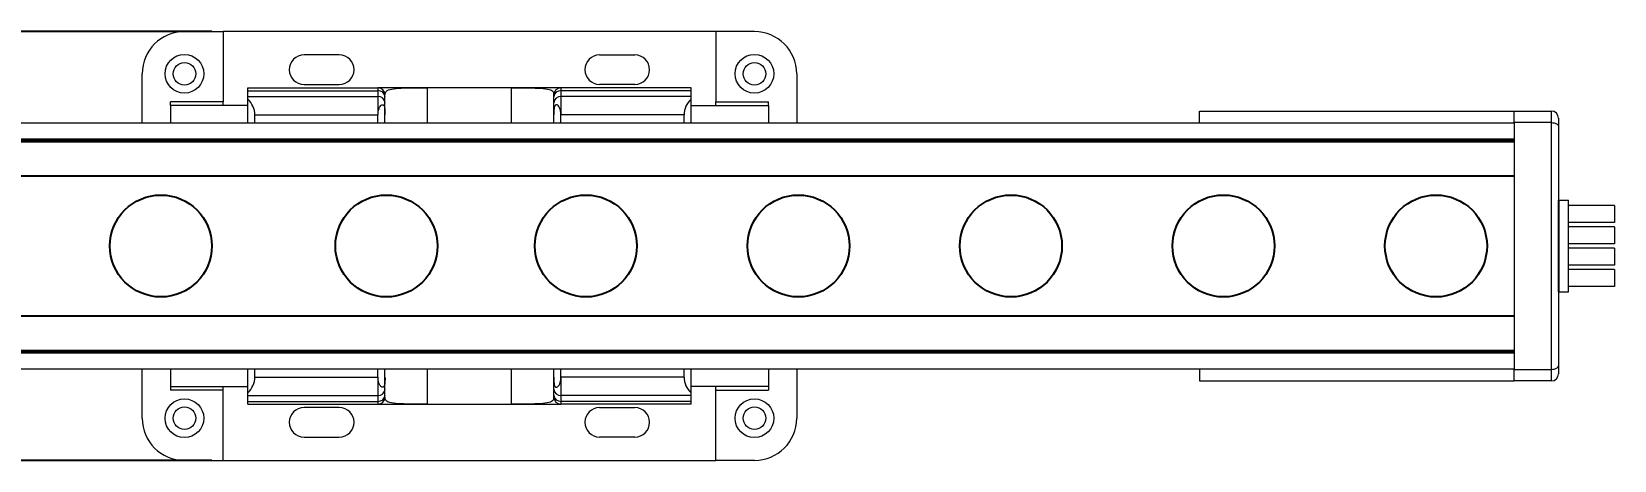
# Model space of a CAD drawing. Header units: inches. Extents: x -5.4 to 23.6, y 0 to 11.
# Drawn here: x 3.7 to 12.47, y 0 to 2.38 of the extents above; entities that cross this region are included whole.
import ezdxf

# ---------------------------------------------------------------- set-up
doc = ezdxf.new("R2010")
doc.units = ezdxf.units.IN
doc.header["$MEASUREMENT"] = 0
doc.layers.add('DIMENSIONS', color=253, linetype='Continuous')
doc.styles.get("Standard").update_dxf_attribs({"font": 'arial.ttf'})
doc.dimstyles.new('Big 1IN', dxfattribs={"dimtxt": 1, "dimasz": 1, "dimexe": 0.18, "dimexo": 0.0625, "dimgap": 0.09, "dimtad": 0, "dimtih": 1, "dimtoh": 1, "dimdec": 3, "dimzin": 0, "dimdsep": 46, "dimlunit": 3, "dimtxsty": 'Standard', "dimcen": 0.5, "dimadec": 0, "dimazin": 0, "dimtfac": 1, "dimtdec": 3, "dimtofl": 0, "dimtmove": 0, "dimatfit": 3, "dimfxl": 1, "dimtolj": 1, "dimtzin": 0, "dimarcsym": 0})

# ---------------------------------------------------------------- blocks, each defined once
blk = doc.blocks.new('*D9')
at = {"layer": 'Defpoints', "color": 0, "transparency": 16777216}
for p in [(4.7646, 2.378), (-0.9318, 0), (4.7646, 0)]:
    blk.add_point(p, dxfattribs=at)
at = {"layer": 'DIMENSIONS', "color": 0, "lineweight": -2, "transparency": 16777216}
for p, q in [((4.7021, 2.378), (-1.1118, 2.378)), ((-0.9318, 1.378), (-0.9318, 1)), ((4.7021, 0), (-1.1118, 0))]:
    blk.add_line(p, q, dxfattribs=at)
at = {"layer": 'DIMENSIONS', "color": 0, "transparency": 16777216}
for points in [[(-1.0984, 1.378), (-0.7651, 1.378), (-0.9318, 2.378)], [(-1.0984, 1), (-0.7651, 1), (-0.9318, 0)]]:
    blk.add_solid(points, dxfattribs=at)
at = {"layer": 'DIMENSIONS', "color": 0, "transparency": 16777216, "insert": (-3.3466, 1.1778), "char_height": 1, "attachment_point": 5}
blk.add_mtext('\\A1;2.378"', dxfattribs=at)

msp = doc.modelspace()

# ---------------------------------------------------------------- linework, layer by layer
at = {"color": 7, "linetype": 'Continuous', "lineweight": 15}
for p, q in [((4.5502, 2.378), (4.7646, 2.378)), ((4.7646, 2.378), (4.7646, 1.9882)), ((7.4935, 2.378), (4.7646, 2.378)), ((7.4935, 2.378), (7.4935, 1.9882)), ((7.7079, 2.378), (7.4935, 2.378)), ((5.4078, 2.2486), (5.2129, 2.2486)), ((6.8502, 2.2486), (7.0452, 2.2486)), ((4.3163, 1.8712), (4.3163, 2.1441)), ((7.9418, 2.1441), (7.9418, 1.8712)), ((4.9011, 2.0661), (5.6223, 2.0661)), ((4.9011, 2.0505), (4.9011, 2.0661)), ((4.9011, 2.0505), (5.6223, 2.0505)), ((4.9011, 2.0173), (4.9011, 2.0505)), ((4.9011, 2.0032), (4.9011, 2.0173)), ((4.9011, 2.0173), (5.6223, 2.0173)), ((5.2129, 2.0849), (5.4078, 2.0849)), ((5.8951, 2.0661), (5.6223, 2.0661)), ((5.6223, 2.0661), (5.6223, 2.0505)), ((5.6223, 2.0505), (5.6223, 2.0173)), ((5.6223, 2.0173), (5.6223, 1.916)), ((5.6612, 2.0344), (5.6612, 2.0272)), ((5.6612, 2.0167), (5.6612, 2.0272)), ((5.6612, 1.9835), (5.6612, 2.0167)), ((6.3629, 2.0661), (5.8951, 2.0661)), ((5.8951, 2.0661), (5.8951, 1.8712)), ((6.6358, 2.0661), (6.3629, 2.0661)), ((6.3629, 1.8712), (6.3629, 2.0661)), ((6.5969, 2.0272), (6.5969, 2.0344)), ((6.5969, 2.0167), (6.5969, 2.0272)), ((6.5969, 1.9835), (6.5969, 2.0167)), ((6.6358, 2.0661), (6.6358, 2.0505)), ((7.357, 2.0661), (6.6358, 2.0661)), ((6.6358, 2.0505), (6.6358, 2.0173)), ((7.357, 2.0505), (6.6358, 2.0505)), ((6.6358, 2.0173), (6.6358, 1.916)), ((7.357, 2.0173), (6.6358, 2.0173)), ((7.0452, 2.0849), (6.8502, 2.0849)), ((7.357, 2.0505), (7.357, 2.0661)), ((7.357, 2.0173), (7.357, 2.0505)), ((7.357, 2.0032), (7.357, 2.0173)), ((4.7646, 1.9882), (4.4722, 1.9882)), ((4.4722, 1.9687), (4.4722, 1.9882)), ((4.4722, 1.9687), (4.4722, 1.8712)), ((4.9011, 1.9687), (4.4722, 1.9687)), ((4.7646, 1.9687), (4.7646, 1.9882)), ((4.9011, 1.8712), (4.9011, 2.0032)), ((5.6612, 1.916), (5.6612, 1.9835)), ((6.5969, 1.916), (6.5969, 1.9835)), ((7.357, 1.8712), (7.357, 2.0032)), ((7.357, 1.9687), (7.7859, 1.9687)), ((7.4935, 1.9882), (7.7859, 1.9882)), ((7.4935, 1.9687), (7.4935, 1.9882)), ((7.7859, 1.9687), (7.7859, 1.9882)), ((7.7859, 1.9687), (7.7859, 1.8712)), ((10.1736, 1.8712), (10.1736, 1.9375)), ((10.1736, 1.9375), (11.9162, 1.9375)), ((11.9162, 1.9375), (12.1228, 1.9375)), ((11.9162, 1.8734), (11.9162, 1.9375)), ((12.1228, 1.8734), (12.1228, 1.9375)), ((0.4549, 1.8712), (11.9162, 1.8712)), ((4.94, 1.916), (5.6223, 1.916)), ((4.94, 1.8712), (4.94, 1.916)), ((5.6223, 1.8712), (5.6223, 1.916)), ((5.6612, 1.8712), (5.6612, 1.916)), ((6.5969, 1.8712), (6.5969, 1.916)), ((6.6358, 1.8712), (6.6358, 1.916)), ((7.3181, 1.916), (6.6358, 1.916)), ((7.3181, 1.8712), (7.3181, 1.916)), ((12.1228, 1.8734), (11.9162, 1.8734)), ((11.9162, 1.8734), (11.9162, 0.5046)), ((12.1228, 0.5046), (12.1228, 1.8734)), ((12.1618, 1.8985), (12.1618, 1.8527)), ((12.1618, 1.8527), (12.1618, 0.5253)), ((11.9162, 1.7738), (0.4549, 1.7738)), ((0.4549, 1.7737), (11.9162, 1.7737)), ((12.1618, 1.4424), (12.2181, 1.4424)), ((12.2181, 1.2003), (12.2181, 1.4424)), ((12.4714, 1.4142), (12.2181, 1.4142)), ((12.4714, 1.4142), (12.4714, 1.3185)), ((12.4714, 1.3185), (12.2181, 1.3185)), ((12.4714, 1.296), (12.2181, 1.296)), ((12.4714, 1.296), (12.4714, 1.2003)), ((12.2181, 0.9357), (12.2181, 1.2003)), ((12.4714, 1.2003), (12.2181, 1.2003)), ((12.4714, 1.1777), (12.2181, 1.1777)), ((12.4714, 1.1777), (12.4714, 1.082)), ((12.4714, 1.082), (12.2181, 1.082)), ((12.4714, 1.0595), (12.2181, 1.0595)), ((12.4714, 1.0595), (12.4714, 0.9638)), ((12.1618, 0.9357), (12.2181, 0.9357)), ((12.4714, 0.9638), (12.2181, 0.9638)), ((0.4549, 0.6043), (11.9162, 0.6043)), ((0.4549, 0.6042), (11.9162, 0.6042)), ((11.9162, 0.5068), (0.4549, 0.5068)), ((4.3163, 0.2339), (4.3163, 0.5068)), ((4.4722, 0.5068), (4.4722, 0.4093)), ((4.9011, 0.3748), (4.9011, 0.5068)), ((4.94, 0.462), (4.94, 0.5068)), ((4.94, 0.462), (5.6223, 0.462)), ((5.6223, 0.462), (5.6223, 0.5068)), ((5.6223, 0.462), (5.6223, 0.3607)), ((5.6612, 0.462), (5.6612, 0.5068)), ((5.6612, 0.3945), (5.6612, 0.462)), ((5.8951, 0.5068), (5.8951, 0.3119)), ((6.3629, 0.3119), (6.3629, 0.5068)), ((6.5969, 0.462), (6.5969, 0.5068)), ((6.5969, 0.3945), (6.5969, 0.462)), ((6.6358, 0.462), (6.6358, 0.5068)), ((6.6358, 0.462), (6.6358, 0.3607)), ((7.3181, 0.462), (6.6358, 0.462)), ((7.3181, 0.462), (7.3181, 0.5068)), ((7.357, 0.3748), (7.357, 0.5068)), ((7.7859, 0.5068), (7.7859, 0.4093)), ((7.9418, 0.5068), (7.9418, 0.2339)), ((10.1736, 0.5068), (10.1736, 0.4405)), ((10.1736, 0.4405), (11.9162, 0.4405)), ((11.9162, 0.5046), (12.1228, 0.5046)), ((11.9162, 0.4405), (11.9162, 0.5046)), ((12.1228, 0.4405), (11.9162, 0.4405)), ((12.1228, 0.4405), (12.1228, 0.5046)), ((12.1618, 0.5253), (12.1618, 0.4795)), ((4.4722, 0.4093), (4.4722, 0.3898)), ((4.4722, 0.4093), (4.9011, 0.4093)), ((4.7646, 0.3898), (4.4722, 0.3898)), ((4.7646, 0.3898), (4.7646, 0.4093)), ((4.7646, 0), (4.7646, 0.3898)), ((4.9011, 0.3607), (4.9011, 0.3748)), ((4.9011, 0.3607), (5.6223, 0.3607)), ((4.9011, 0.3275), (4.9011, 0.3607)), ((5.6223, 0.3607), (5.6223, 0.3275)), ((5.6612, 0.3613), (5.6612, 0.3945)), ((5.6612, 0.3509), (5.6612, 0.3613)), ((5.6612, 0.3509), (5.6612, 0.3436)), ((6.5969, 0.3613), (6.5969, 0.3945)), ((6.5969, 0.3509), (6.5969, 0.3613)), ((6.5969, 0.3436), (6.5969, 0.3509)), ((7.357, 0.3607), (6.6358, 0.3607)), ((6.6358, 0.3607), (6.6358, 0.3275)), ((7.7859, 0.4093), (7.357, 0.4093)), ((7.357, 0.3607), (7.357, 0.3748)), ((7.357, 0.3275), (7.357, 0.3607)), ((7.4935, 0.3898), (7.4935, 0.4093)), ((7.4935, 0), (7.4935, 0.3898)), ((7.4935, 0.3898), (7.7859, 0.3898)), ((7.7859, 0.4093), (7.7859, 0.3898)), ((4.9011, 0.3275), (5.6223, 0.3275)), ((4.9011, 0.3119), (4.9011, 0.3275)), ((4.9011, 0.3119), (5.6223, 0.3119)), ((5.4078, 0.2931), (5.2129, 0.2931)), ((5.6223, 0.3275), (5.6223, 0.3119)), ((5.6223, 0.3119), (5.8951, 0.3119)), ((5.8951, 0.3119), (6.3629, 0.3119)), ((6.3629, 0.3119), (6.6358, 0.3119)), ((7.357, 0.3275), (6.6358, 0.3275)), ((6.6358, 0.3275), (6.6358, 0.3119)), ((7.357, 0.3119), (6.6358, 0.3119)), ((6.8502, 0.2931), (7.0452, 0.2931)), ((7.357, 0.3119), (7.357, 0.3275)), ((5.2129, 0.1294), (5.4078, 0.1294)), ((7.0452, 0.1294), (6.8502, 0.1294)), ((4.5502, 0), (4.7646, 0)), ((4.7646, 0), (7.4935, 0)), ((7.7079, 0), (7.4935, 0))]:
    msp.add_line(p, q, dxfattribs=at)
at = {"color": 8, "linetype": 'Continuous', "lineweight": 15}
for p, q in [((0.4549, 1.7842), (11.9162, 1.7842)), ((0.4549, 1.7676), (11.9162, 1.7676)), ((0.4549, 0.6104), (11.9162, 0.6104)), ((11.9162, 0.5938), (0.4549, 0.5938))]:
    msp.add_line(p, q, dxfattribs=at)
for p, q in [((0.4549, 1.5789), (11.9162, 1.5789)), ((12.1618, 1.4424), (12.1618, 0.9357)), ((11.9162, 0.7992), (0.4549, 0.7992))]:
    msp.add_line(p, q)
at = {"color": 7, "linetype": 'Continuous', "lineweight": 15, "flags": 128}
for points in [[(12.1228, 1.8734), (12.1304, 1.873), (12.1377, 1.8718), (12.1444, 1.8699), (12.1503, 1.8673), (12.1552, 1.8642), (12.1588, 1.8606), (12.161, 1.8568), (12.1618, 1.8527)], [(12.1228, 0.5046), (12.1304, 0.505), (12.1377, 0.5062), (12.1444, 0.5081), (12.1503, 0.5107), (12.1552, 0.5138), (12.1588, 0.5174), (12.161, 0.5213), (12.1618, 0.5253)]]:
    msp.add_lwpolyline(points, dxfattribs=at)
at = {"color": 7, "linetype": 'Continuous', "lineweight": 15}
for centre, radius in [((4.5502, 2.1441), 0.1072), ((4.5502, 2.1441), 0.0624), ((7.7079, 2.1441), 0.1072), ((7.7079, 2.1441), 0.0624), ((4.5502, 0.2339), 0.1072), ((4.5502, 0.2339), 0.0624), ((7.7079, 0.2339), 0.1072), ((7.7079, 0.2339), 0.0624)]:
    msp.add_circle(centre, radius, dxfattribs=at)
for centre in [(4.4196, 1.1891), (5.669, 1.1891), (6.7742, 1.1891), (7.9515, 1.1891), (9.1288, 1.1891), (10.3061, 1.1891), (11.4834, 1.1891)]:
    msp.add_circle(centre, 0.2826)
for centre, radius, start, end in [((4.5502, 2.1441), 0.2339, 90, 180), ((7.7079, 2.1441), 0.2339, 0, 90), ((5.2129, 2.1668), 0.0819, 90, 270), ((5.4078, 2.1668), 0.0819, 270, 90), ((6.8502, 2.1668), 0.0819, 90, 270), ((7.0452, 2.1668), 0.0819, 270, 90), ((5.6223, 2.0272), 0.039, 0, 90), ((5.6247, 2.0139), 0.0367, 4.40195, 93.81126), ((5.6247, 1.9807), 0.0367, 4.40195, 93.81126), ((6.6358, 2.0272), 0.039, 90, 180), ((6.6334, 2.0139), 0.0367, 86.18874, 175.59805), ((6.6334, 1.9807), 0.0367, 86.18874, 175.59805), ((4.8231, 1.916), 0.117, 0, 48.18969), ((7.435, 1.916), 0.117, 131.81031, 180), ((12.1228, 1.8985), 0.039, 0, 90), ((4.8231, 0.462), 0.117, 311.81031, 0), ((7.435, 0.462), 0.117, 180, 228.18969), ((12.1228, 0.4795), 0.039, 270, 0), ((5.6247, 0.3973), 0.0367, 266.18874, 355.59805), ((5.6247, 0.3641), 0.0367, 266.18874, 355.59805), ((5.6223, 0.3509), 0.039, 270, 0), ((6.6334, 0.3973), 0.0367, 184.40195, 273.81126), ((6.6334, 0.3641), 0.0367, 184.40195, 273.81126), ((6.6358, 0.3509), 0.039, 180, 270), ((5.2129, 0.2113), 0.0819, 90, 270), ((5.4078, 0.2113), 0.0819, 270, 90), ((6.8502, 0.2113), 0.0819, 90, 270), ((7.0452, 0.2113), 0.0819, 270, 90), ((4.5502, 0.2339), 0.2339, 180, 270), ((7.7079, 0.2339), 0.2339, 270, 0)]:
    msp.add_arc(centre, radius, start, end, dxfattribs=at)
for points, knots in [([(5.6612, 2.0344), (5.6636, 2.0407), (5.6684, 2.0533), (5.7072, 2.0624), (5.7649, 2.0658), (5.831, 2.0662), (5.876, 2.0661), (5.8951, 2.0661)], [0, 0, 0, 0, 0.21253, 0.425271, 0.63417, 0.844608, 1, 1, 1, 1]), ([(6.3629, 2.0661), (6.3892, 2.0662), (6.4418, 2.0662), (6.5118, 2.0653), (6.5643, 2.0604), (6.5927, 2.0501), (6.5956, 2.039), (6.5969, 2.0344)], [0, 0, 0, 0, 0.212997, 0.42601, 0.638348, 0.848106, 1, 1, 1, 1]), ([(5.6223, 1.916), (5.6228, 1.9251), (5.6238, 1.9402), (5.6303, 1.9576), (5.6368, 1.9671), (5.6425, 1.9715), (5.6473, 1.9728), (5.6513, 1.9719), (5.6545, 1.9693), (5.6575, 1.9646), (5.6614, 1.9511), (5.6612, 1.934), (5.6612, 1.9201), (5.6612, 1.916)], [0, 0, 0, 0, 0.195255, 0.327245, 0.417, 0.478895, 0.524734, 0.562575, 0.600515, 0.63684, 0.697854, 0.911447, 1, 1, 1, 1]), ([(6.6358, 1.916), (6.6353, 1.9251), (6.6343, 1.9402), (6.6278, 1.9576), (6.6213, 1.9671), (6.6156, 1.9715), (6.6108, 1.9728), (6.6068, 1.9719), (6.6036, 1.9693), (6.6006, 1.9646), (6.5967, 1.9511), (6.5969, 1.934), (6.5969, 1.9201), (6.5969, 1.916)], [0, 0, 0, 0, 0.195255, 0.327245, 0.417, 0.478895, 0.524734, 0.562575, 0.600515, 0.63684, 0.697854, 0.911447, 1, 1, 1, 1]), ([(5.6612, 0.462), (5.6613, 0.4525), (5.6614, 0.4396), (5.6601, 0.4235), (5.6582, 0.4152), (5.6551, 0.4094), (5.6518, 0.4063), (5.648, 0.4053), (5.6436, 0.406), (5.6379, 0.4097), (5.6311, 0.4188), (5.6246, 0.4355), (5.6224, 0.4513), (5.6223, 0.4609), (5.6223, 0.462)], [0, 0, 0, 0, 0.206108, 0.278374, 0.351164, 0.392378, 0.433903, 0.470873, 0.508396, 0.568595, 0.658083, 0.79227, 0.97583, 1, 1, 1, 1]), ([(6.5969, 0.462), (6.5968, 0.4525), (6.5966, 0.4396), (6.598, 0.4235), (6.5999, 0.4152), (6.603, 0.4094), (6.6063, 0.4063), (6.6101, 0.4053), (6.6145, 0.406), (6.6202, 0.4097), (6.627, 0.4188), (6.6335, 0.4355), (6.6357, 0.4513), (6.6358, 0.4609), (6.6358, 0.462)], [0, 0, 0, 0, 0.206108, 0.278374, 0.351164, 0.392378, 0.433903, 0.470873, 0.508396, 0.568595, 0.658083, 0.79227, 0.97583, 1, 1, 1, 1]), ([(5.8951, 0.3119), (5.8689, 0.3119), (5.8163, 0.3118), (5.7463, 0.3127), (5.6938, 0.3176), (5.6654, 0.3279), (5.6625, 0.339), (5.6612, 0.3436)], [0, 0, 0, 0, 0.212997, 0.42601, 0.638348, 0.848106, 1, 1, 1, 1]), ([(6.5969, 0.3436), (6.5945, 0.3373), (6.5897, 0.3247), (6.5509, 0.3156), (6.4931, 0.3122), (6.4271, 0.3119), (6.3821, 0.3119), (6.3629, 0.3119)], [0, 0, 0, 0, 0.21253, 0.425271, 0.63417, 0.844608, 1, 1, 1, 1])]:
    msp.add_open_spline(points, degree=3, knots=knots, dxfattribs=at)

# ---------------------------------------------------------------- dimensions: what is measured, and where the dimension line sits
at = {"layer": 'DIMENSIONS'}
dim = msp.add_linear_dim(base=(-0.9318, 0), p1=(4.7646, 2.378), p2=(4.7646, 0), angle=90, dimstyle='Big 1IN', override={"dimtmove": 2}, dxfattribs=at)
dim.commit()
dim.dimension.update_dxf_attribs({"geometry": '*D9', "text_midpoint": (-3.3466, 1.1778), "dimtype": 160})

doc.saveas('drawing.dxf')
